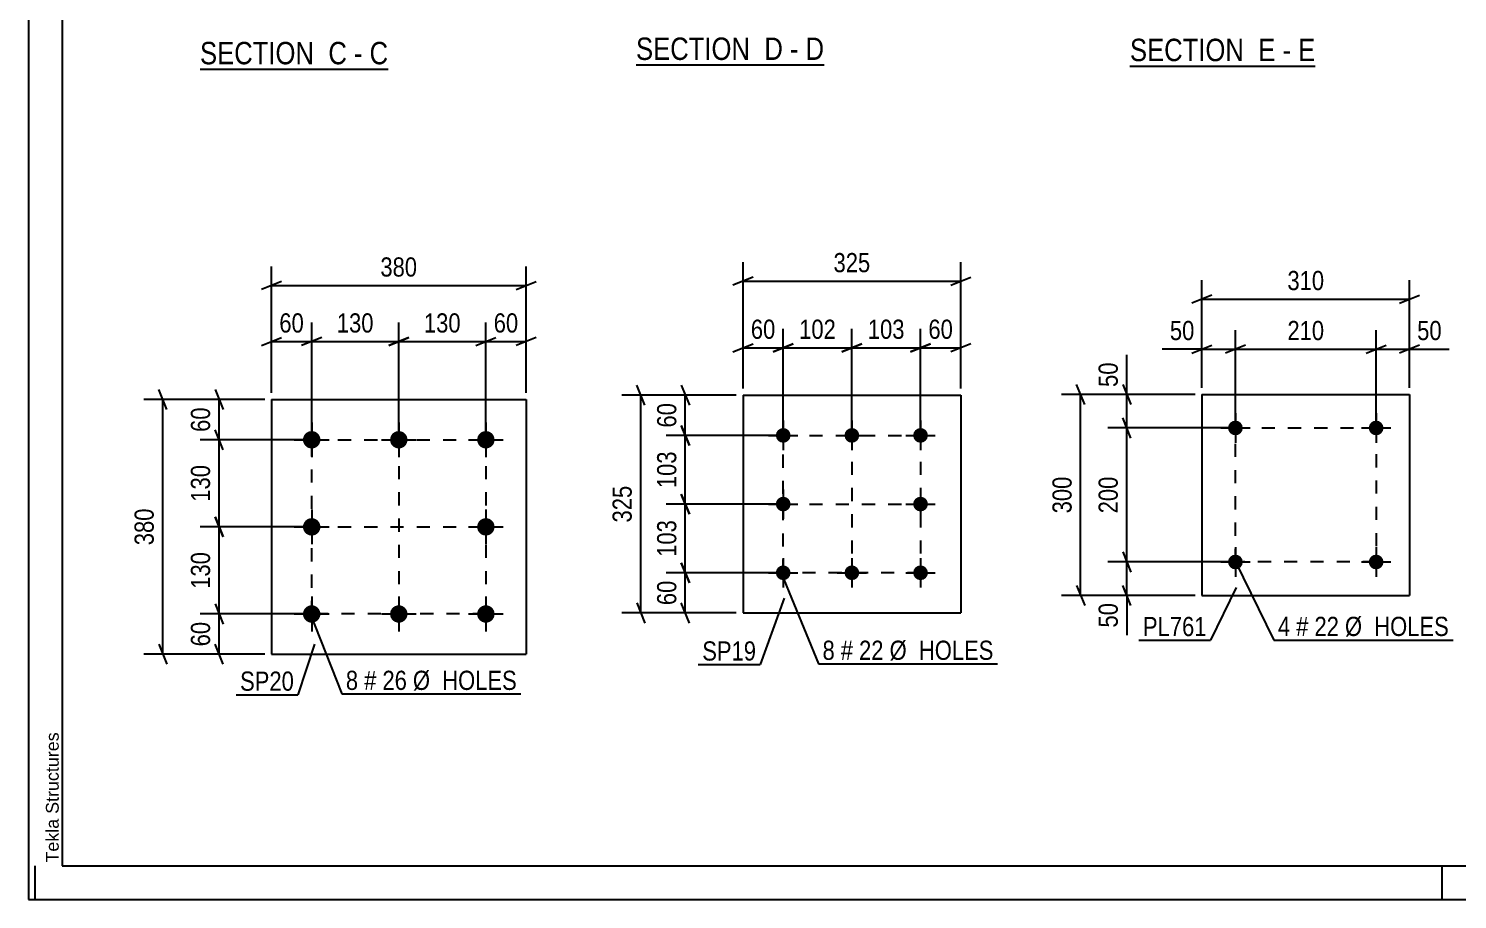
# Model space of a CAD drawing. Header units: millimetres. Extents: x 0 to 841, y 0 to 594.
# Drawn here: x 0 to 213.3, y 0 to 129.9 of the extents above; entities that cross this region are included whole.
import ezdxf

# ---------------------------------------------------------------- set-up
doc = ezdxf.new("R2010")
doc.units = ezdxf.units.MM
doc.linetypes.add('DXK_LINE_DOT2', pattern=[3.9198, 1.9599, -1.9599])
doc.styles.add('Arial', font='ARIAL.TTF', dxfattribs={"height": 0.2})
doc.styles.add('Arial Narrow', font='ARIALN.TTF', dxfattribs={"height": 0.2})

# ---------------------------------------------------------------- blocks, each defined once
blk = doc.blocks.new('Unknown-318886624-1115')
at = {"color": 5, "linetype": 'Continuous'}
for p, q in [((0, 594), (0, 0)), ((5, 589), (5, 5)), ((1, 0), (1, 5)), ((5, 5), (836, 5)), ((211, 0), (211, 5)), ((0, 0), (841, 0))]:
    blk.add_line(p, q, dxfattribs=at)
at = {"color": 174, "linetype": 'Continuous', "style": 'Arial'}
blk.add_text('Tekla Structures', height=1.9102, rotation=90, dxfattribs=at).set_placement((4.5, 5.5))
blk = doc.blocks.new('Unknown-318886624-13 - 5419')
at = {"color": 6, "linetype": 'Continuous'}
blk.add_line((25.59, 123.87), (53.66, 123.87), dxfattribs=at)
at = {"color": 0, "linetype": 'Continuous'}
blk.add_wipeout([(43.7, 124.62), (43.7, 128.12), (25.59, 128.12), (25.59, 124.62)], dxfattribs=at)
at = {"color": 7, "linetype": 'Continuous', "style": 'Arial Narrow'}
blk.add_text('SECTION ', height=3.34, dxfattribs=at).set_placement((25.59, 124.62))
at = {"color": 0, "linetype": 'Continuous'}
blk.add_wipeout([(47.52, 124.62), (47.52, 128.12), (44.75, 128.12), (44.75, 124.62)], dxfattribs=at)
at = {"color": 7, "linetype": 'Continuous', "style": 'Arial Narrow'}
blk.add_text('C', height=3.34, dxfattribs=at).set_placement((44.75, 124.62))
at = {"color": 0, "linetype": 'Continuous'}
blk.add_wipeout([(49.85, 124.62), (49.85, 128.12), (48.57, 128.12), (48.57, 124.62)], dxfattribs=at)
at = {"color": 7, "linetype": 'Continuous', "style": 'Arial Narrow'}
blk.add_text('-', height=3.34, dxfattribs=at).set_placement((48.57, 124.62))
at = {"color": 0, "linetype": 'Continuous'}
blk.add_wipeout([(53.66, 124.62), (53.66, 128.12), (50.9, 128.12), (50.9, 124.62)], dxfattribs=at)
at = {"color": 7, "linetype": 'Continuous', "style": 'Arial Narrow'}
blk.add_text('C', height=3.34, dxfattribs=at).set_placement((50.9, 124.62))
blk = doc.blocks.new('Unknown-318886624-14 - 1232')
at = {"color": 6, "linetype": 'Continuous'}
blk.add_line((164.4, 124.34), (192.04, 124.34), dxfattribs=at)
at = {"color": 0, "linetype": 'Continuous'}
blk.add_wipeout([(182.5, 125.09), (182.5, 128.59), (164.4, 128.59), (164.4, 125.09)], dxfattribs=at)
at = {"color": 7, "linetype": 'Continuous', "style": 'Arial Narrow'}
blk.add_text('SECTION ', height=3.34, dxfattribs=at).set_placement((164.4, 125.09))
at = {"color": 0, "linetype": 'Continuous'}
blk.add_wipeout([(186.11, 125.09), (186.11, 128.59), (183.55, 128.59), (183.55, 125.09)], dxfattribs=at)
at = {"color": 7, "linetype": 'Continuous', "style": 'Arial Narrow'}
blk.add_text('E', height=3.34, dxfattribs=at).set_placement((183.55, 125.09))
at = {"color": 0, "linetype": 'Continuous'}
blk.add_wipeout([(188.44, 125.09), (188.44, 128.59), (187.16, 128.59), (187.16, 125.09)], dxfattribs=at)
at = {"color": 7, "linetype": 'Continuous', "style": 'Arial Narrow'}
blk.add_text('-', height=3.34, dxfattribs=at).set_placement((187.16, 125.09))
at = {"color": 0, "linetype": 'Continuous'}
blk.add_wipeout([(192.04, 125.09), (192.04, 128.59), (189.49, 128.59), (189.49, 125.09)], dxfattribs=at)
at = {"color": 7, "linetype": 'Continuous', "style": 'Arial Narrow'}
blk.add_text('E', height=3.34, dxfattribs=at).set_placement((189.49, 125.09))
blk = doc.blocks.new('Unknown-318886624-16 - 5190')
at = {"color": 6, "linetype": 'Continuous'}
blk.add_line((90.67, 124.52), (118.74, 124.52), dxfattribs=at)
at = {"color": 0, "linetype": 'Continuous'}
blk.add_wipeout([(108.78, 125.27), (108.78, 128.77), (90.67, 128.77), (90.67, 125.27)], dxfattribs=at)
at = {"color": 7, "linetype": 'Continuous', "style": 'Arial Narrow'}
blk.add_text('SECTION ', height=3.34, dxfattribs=at).set_placement((90.67, 125.27))
at = {"color": 0, "linetype": 'Continuous'}
blk.add_wipeout([(112.6, 125.27), (112.6, 128.77), (109.83, 128.77), (109.83, 125.27)], dxfattribs=at)
at = {"color": 7, "linetype": 'Continuous', "style": 'Arial Narrow'}
blk.add_text('D', height=3.34, dxfattribs=at).set_placement((109.83, 125.27))
at = {"color": 0, "linetype": 'Continuous'}
blk.add_wipeout([(114.92, 125.27), (114.92, 128.77), (113.65, 128.77), (113.65, 125.27)], dxfattribs=at)
at = {"color": 7, "linetype": 'Continuous', "style": 'Arial Narrow'}
blk.add_text('-', height=3.34, dxfattribs=at).set_placement((113.65, 125.27))
at = {"color": 0, "linetype": 'Continuous'}
blk.add_wipeout([(118.74, 125.27), (118.74, 128.77), (115.97, 128.77), (115.97, 125.27)], dxfattribs=at)
at = {"color": 7, "linetype": 'Continuous', "style": 'Arial Narrow'}
blk.add_text('D', height=3.34, dxfattribs=at).set_placement((115.97, 125.27))
blk = doc.blocks.new('Bolt-318886624-6369 - 6335')
at = {"linetype": 'Continuous'}
for points in [[(112.64, 70.34, -1), (112.64, 68.14, -1)], [(122.89, 70.34, -1), (122.89, 68.14, -1)], [(133.14, 70.34, -1), (133.14, 68.14, -1)], [(112.64, 60.09, -1), (112.64, 57.89, -1)], [(133.14, 60.09, -1), (133.14, 57.89, -1)], [(112.64, 49.84, -1), (112.64, 47.64, -1)], [(122.89, 49.84, -1), (122.89, 47.64, -1)], [(133.14, 49.84, -1), (133.14, 47.64, -1)]]:
    blk.add_hatch(color=1, dxfattribs=at).paths.add_polyline_path(points)
at = {"color": 1, "linetype": 'Continuous'}
for p, q in [((112.64, 71.44), (112.64, 67.04)), ((122.89, 71.44), (122.89, 67.04)), ((133.14, 71.44), (133.14, 67.04)), ((110.44, 69.24), (114.84, 69.24)), ((120.69, 69.24), (125.09, 69.24)), ((130.94, 69.24), (135.34, 69.24)), ((112.64, 61.19), (112.64, 56.79)), ((133.14, 61.19), (133.14, 56.79)), ((110.44, 58.99), (114.84, 58.99)), ((130.94, 58.99), (135.34, 58.99)), ((112.64, 50.94), (112.64, 46.54)), ((122.89, 50.94), (122.89, 46.54)), ((133.14, 50.94), (133.14, 46.54)), ((110.44, 48.74), (114.84, 48.74)), ((120.69, 48.74), (125.09, 48.74)), ((130.94, 48.74), (135.34, 48.74))]:
    blk.add_line(p, q, dxfattribs=at)
blk = doc.blocks.new('Part-318886624-6374 - 6335')
at = {"color": 2, "linetype": 'Continuous'}
for p, q in [((106.64, 75.24), (106.64, 42.74)), ((106.64, 75.24), (139.14, 75.24)), ((139.14, 75.24), (139.14, 42.74)), ((106.64, 42.74), (139.14, 42.74))]:
    blk.add_line(p, q, dxfattribs=at)
blk = doc.blocks.new('Bolt-318886624-6701 - 6667')
at = {"linetype": 'Continuous'}
for points in [[(42.26, 69.89, -1), (42.26, 67.29, -1)], [(55.26, 69.89, -1), (55.26, 67.29, -1)], [(68.26, 69.89, -1), (68.26, 67.29, -1)], [(42.26, 56.89, -1), (42.26, 54.29, -1)], [(68.26, 56.89, -1), (68.26, 54.29, -1)], [(42.26, 43.89, -1), (42.26, 41.29, -1)], [(55.26, 43.89, -1), (55.26, 41.29, -1)], [(68.26, 43.89, -1), (68.26, 41.29, -1)]]:
    blk.add_hatch(color=1, dxfattribs=at).paths.add_polyline_path(points)
at = {"color": 1, "linetype": 'Continuous'}
for p, q in [((42.26, 71.19), (42.26, 65.99)), ((55.26, 71.19), (55.26, 65.99)), ((68.26, 71.19), (68.26, 65.99)), ((39.66, 68.59), (44.86, 68.59)), ((52.66, 68.59), (57.86, 68.59)), ((65.66, 68.59), (70.86, 68.59)), ((42.26, 58.19), (42.26, 52.99)), ((68.26, 58.19), (68.26, 52.99)), ((39.66, 55.59), (44.86, 55.59)), ((65.66, 55.59), (70.86, 55.59)), ((42.26, 45.19), (42.26, 39.99)), ((55.26, 45.19), (55.26, 39.99)), ((68.26, 45.19), (68.26, 39.99)), ((39.66, 42.59), (44.86, 42.59)), ((52.66, 42.59), (57.86, 42.59)), ((65.66, 42.59), (70.86, 42.59))]:
    blk.add_line(p, q, dxfattribs=at)
blk = doc.blocks.new('Part-318886624-6706 - 6667')
at = {"color": 2, "linetype": 'Continuous'}
for p, q in [((36.26, 74.59), (36.26, 36.59)), ((36.26, 74.59), (74.26, 74.59)), ((74.26, 74.59), (74.26, 36.59)), ((36.26, 36.59), (74.26, 36.59))]:
    blk.add_line(p, q, dxfattribs=at)
blk = doc.blocks.new('Bolt-318886624-6885 - 6851')
at = {"linetype": 'Continuous'}
for points in [[(181.24, 70.35, -1), (179.04, 70.35, -1)], [(202.24, 70.35, -1), (200.04, 70.35, -1)]]:
    blk.add_hatch(color=1, dxfattribs=at).paths.add_polyline_path(points)
at = {"color": 1, "linetype": 'Continuous'}
for p, q in [((180.14, 72.55), (180.14, 68.15)), ((201.14, 72.55), (201.14, 68.15)), ((177.94, 70.35), (182.34, 70.35)), ((198.94, 70.35), (203.34, 70.35))]:
    blk.add_line(p, q, dxfattribs=at)
blk = doc.blocks.new('Bolt-318886624-6890 - 6851')
at = {"linetype": 'Continuous'}
for points in [[(181.24, 50.35, -1), (179.04, 50.35, -1)], [(202.24, 50.35, -1), (200.04, 50.35, -1)]]:
    blk.add_hatch(color=1, dxfattribs=at).paths.add_polyline_path(points)
at = {"color": 1, "linetype": 'Continuous'}
for p, q in [((180.14, 52.55), (180.14, 48.15)), ((201.14, 52.55), (201.14, 48.15)), ((177.94, 50.35), (182.34, 50.35)), ((198.94, 50.35), (203.34, 50.35))]:
    blk.add_line(p, q, dxfattribs=at)
blk = doc.blocks.new('Part-318886624-6895 - 6851')
at = {"color": 2, "linetype": 'Continuous'}
for p, q in [((175.14, 75.35), (175.14, 45.35)), ((175.14, 75.35), (206.14, 75.35)), ((206.14, 75.35), (206.14, 45.35)), ((175.14, 45.35), (206.14, 45.35))]:
    blk.add_line(p, q, dxfattribs=at)
blk = doc.blocks.new('Rectangle-318886624-6465 - 6335')
at = {"color": 1, "linetype": 'DXK_LINE_DOT2'}
blk.add_lwpolyline([(112.64, 69.24), (133.14, 69.24), (133.14, 48.74), (112.64, 48.74), (112.64, 69.24)], close=True, dxfattribs=at)
blk = doc.blocks.new('Rectangle-318886624-6793 - 6667')
at = {"color": 1, "linetype": 'DXK_LINE_DOT2'}
blk.add_lwpolyline([(42.26, 68.59), (68.26, 68.59), (68.26, 42.59), (42.26, 42.59), (42.26, 68.59)], close=True, dxfattribs=at)
blk = doc.blocks.new('Rectangle-318886624-7004 - 6851')
at = {"color": 1, "linetype": 'DXK_LINE_DOT2'}
blk.add_lwpolyline([(180.14, 70.35), (201.14, 70.35), (201.14, 50.35), (180.14, 50.35), (180.14, 70.35)], close=True, dxfattribs=at)
blk = doc.blocks.new('Line-318886624-6458 - 6335')
at = {"color": 1, "linetype": 'DXK_LINE_DOT2'}
blk.add_line((112.64, 58.99), (133.14, 58.99), dxfattribs=at)
blk = doc.blocks.new('Line-318886624-6786 - 6667')
at = {"color": 1, "linetype": 'DXK_LINE_DOT2'}
blk.add_line((42.26, 55.59), (68.26, 55.59), dxfattribs=at)
blk = doc.blocks.new('Line-318886624-6447 - 6335')
at = {"color": 1, "linetype": 'DXK_LINE_DOT2'}
blk.add_line((122.89, 69.24), (122.89, 47.74), dxfattribs=at)
blk = doc.blocks.new('Line-318886624-6779 - 6667')
at = {"color": 1, "linetype": 'DXK_LINE_DOT2'}
blk.add_line((55.26, 68.59), (55.26, 42.59), dxfattribs=at)
blk = doc.blocks.new('StraightDimension-318886624-6376 - 6335')
at = {"color": 7, "linetype": 'Continuous'}
for p, q in [((106.64, 76.24), (106.64, 95.09)), ((139.14, 76.24), (139.14, 95.09)), ((108.14, 92.84), (105.14, 91.64)), ((106.64, 92.24), (139.14, 92.24)), ((137.64, 91.64), (140.64, 92.84))]:
    blk.add_line(p, q, dxfattribs=at)
at = {"color": 0}
blk.add_wipeout([(126.23, 92.99), (126.23, 97.19), (119.55, 97.19), (119.55, 92.99)], dxfattribs=at)
at = {"color": 3, "style": 'Arial Narrow'}
blk.add_text('325', height=2.863, dxfattribs=at).set_placement((120.15, 93.59))
blk = doc.blocks.new('StraightDimension-318886624-6387 - 6335')
at = {"color": 7, "linetype": 'Continuous'}
for p, q in [((106.64, 76.24), (106.64, 85.15)), ((112.64, 70.24), (112.64, 85.15)), ((105.14, 81.7), (108.14, 82.9)), ((106.64, 82.3), (112.64, 82.3)), ((114.14, 82.9), (111.14, 81.7))]:
    blk.add_line(p, q, dxfattribs=at)
at = {"color": 0}
blk.add_wipeout([(112.07, 83.05), (112.07, 87.25), (107.21, 87.25), (107.21, 83.05)], dxfattribs=at)
at = {"color": 3, "style": 'Arial Narrow'}
blk.add_text('60', height=2.863, dxfattribs=at).set_placement((107.81, 83.65))
blk = doc.blocks.new('StraightDimension-318886624-6397 - 6335')
at = {"color": 7, "linetype": 'Continuous'}
for p, q in [((133.14, 70.24), (133.14, 85.15)), ((139.14, 76.24), (139.14, 85.15)), ((131.64, 81.7), (134.64, 82.9)), ((133.14, 82.3), (139.14, 82.3)), ((140.64, 82.9), (137.64, 81.7))]:
    blk.add_line(p, q, dxfattribs=at)
at = {"color": 0}
blk.add_wipeout([(138.57, 83.05), (138.57, 87.25), (133.71, 87.25), (133.71, 83.05)], dxfattribs=at)
at = {"color": 3, "style": 'Arial Narrow'}
blk.add_text('60', height=2.863, dxfattribs=at).set_placement((134.31, 83.65))
blk = doc.blocks.new('StraightDimension-318886624-6412 - 6335')
at = {"color": 7, "linetype": 'Continuous'}
for p, q in [((105.64, 75.24), (88.53, 75.24)), ((91.98, 73.74), (90.78, 76.74)), ((91.38, 42.74), (91.38, 75.24)), ((105.64, 42.74), (88.53, 42.74)), ((90.78, 44.24), (91.98, 41.24))]:
    blk.add_line(p, q, dxfattribs=at)
at = {"color": 0}
blk.add_wipeout([(90.63, 62.33), (86.43, 62.33), (86.43, 55.65), (90.63, 55.65)], dxfattribs=at)
at = {"color": 3, "style": 'Arial Narrow'}
blk.add_text('325', height=2.863, rotation=90.0002, dxfattribs=at).set_placement((90.03, 56.25))
blk = doc.blocks.new('StraightDimension-318886624-6423 - 6335')
at = {"color": 7, "linetype": 'Continuous'}
for p, q in [((97.43, 50.24), (98.63, 47.24)), ((111.64, 48.74), (95.18, 48.74)), ((98.03, 42.74), (98.03, 48.74)), ((105.64, 42.74), (95.18, 42.74)), ((98.63, 41.24), (97.43, 44.24))]:
    blk.add_line(p, q, dxfattribs=at)
at = {"color": 0}
blk.add_wipeout([(97.28, 48.17), (93.08, 48.17), (93.08, 43.31), (97.28, 43.31)], dxfattribs=at)
at = {"color": 3, "style": 'Arial Narrow'}
blk.add_text('60', height=2.863, rotation=90.0002, dxfattribs=at).set_placement((96.68, 43.91))
blk = doc.blocks.new('StraightDimension-318886624-6433 - 6335')
at = {"color": 7, "linetype": 'Continuous'}
for p, q in [((105.64, 75.24), (95.18, 75.24)), ((97.43, 76.74), (98.63, 73.74)), ((98.03, 69.24), (98.03, 75.24)), ((98.63, 67.74), (97.43, 70.74)), ((111.64, 69.24), (95.18, 69.24))]:
    blk.add_line(p, q, dxfattribs=at)
at = {"color": 0}
blk.add_wipeout([(97.28, 74.67), (93.08, 74.67), (93.08, 69.81), (97.28, 69.81)], dxfattribs=at)
at = {"color": 3, "style": 'Arial Narrow'}
blk.add_text('60', height=2.863, rotation=90.0002, dxfattribs=at).set_placement((96.68, 70.41))
blk = doc.blocks.new('StraightDimension-318886624-11871 - 6335')
at = {"color": 7, "linetype": 'Continuous'}
for p, q in [((112.64, 70.24), (112.64, 85.15)), ((122.89, 70.24), (122.89, 85.15)), ((111.14, 81.7), (114.14, 82.9)), ((112.64, 82.3), (122.89, 82.3)), ((124.39, 82.9), (121.39, 81.7))]:
    blk.add_line(p, q, dxfattribs=at)
at = {"color": 0}
blk.add_wipeout([(121.11, 83.05), (121.11, 87.25), (114.42, 87.25), (114.42, 83.05)], dxfattribs=at)
at = {"color": 3, "style": 'Arial Narrow'}
blk.add_text('102', height=2.863, dxfattribs=at).set_placement((115.02, 83.65))
blk = doc.blocks.new('StraightDimension-318886624-11873 - 6335')
at = {"color": 7, "linetype": 'Continuous'}
for p, q in [((122.89, 70.24), (122.89, 85.15)), ((133.14, 70.24), (133.14, 85.15)), ((121.39, 81.7), (124.39, 82.9)), ((122.89, 82.3), (133.14, 82.3)), ((134.64, 82.9), (131.64, 81.7))]:
    blk.add_line(p, q, dxfattribs=at)
at = {"color": 0}
blk.add_wipeout([(131.36, 83.05), (131.36, 87.25), (124.67, 87.25), (124.67, 83.05)], dxfattribs=at)
at = {"color": 3, "style": 'Arial Narrow'}
blk.add_text('103', height=2.863, dxfattribs=at).set_placement((125.27, 83.65))
blk = doc.blocks.new('StraightDimension-318886624-11893 - 6335')
at = {"color": 7, "linetype": 'Continuous'}
for p, q in [((97.43, 60.49), (98.63, 57.49)), ((111.64, 58.99), (95.18, 58.99)), ((98.03, 48.74), (98.03, 58.99)), ((98.63, 47.24), (97.43, 50.24)), ((111.64, 48.74), (95.18, 48.74))]:
    blk.add_line(p, q, dxfattribs=at)
at = {"color": 0}
blk.add_wipeout([(97.28, 57.21), (93.08, 57.21), (93.08, 50.52), (97.28, 50.52)], dxfattribs=at)
at = {"color": 3, "style": 'Arial Narrow'}
blk.add_text('103', height=2.863, rotation=90.0002, dxfattribs=at).set_placement((96.68, 51.12))
blk = doc.blocks.new('StraightDimension-318886624-11895 - 6335')
at = {"color": 7, "linetype": 'Continuous'}
for p, q in [((97.43, 70.74), (98.63, 67.74)), ((111.64, 69.24), (95.18, 69.24)), ((98.03, 58.99), (98.03, 69.24)), ((98.63, 57.49), (97.43, 60.49)), ((111.64, 58.99), (95.18, 58.99))]:
    blk.add_line(p, q, dxfattribs=at)
at = {"color": 0}
blk.add_wipeout([(97.28, 67.46), (93.08, 67.46), (93.08, 60.77), (97.28, 60.77)], dxfattribs=at)
at = {"color": 3, "style": 'Arial Narrow'}
blk.add_text('103', height=2.863, rotation=90.0002, dxfattribs=at).set_placement((96.68, 61.37))
blk = doc.blocks.new('StraightDimension-318886624-12142 - 6667')
at = {"color": 7, "linetype": 'Continuous'}
for p, q in [((55.26, 69.59), (55.26, 86.09)), ((68.26, 69.59), (68.26, 86.09)), ((56.76, 83.84), (53.76, 82.64)), ((55.26, 83.24), (68.26, 83.24)), ((66.76, 82.64), (69.76, 83.84))]:
    blk.add_line(p, q, dxfattribs=at)
at = {"color": 0}
blk.add_wipeout([(65.1, 83.99), (65.1, 88.19), (58.41, 88.19), (58.41, 83.99)], dxfattribs=at)
at = {"color": 3, "style": 'Arial Narrow'}
blk.add_text('130', height=2.863, dxfattribs=at).set_placement((59.01, 84.59))
blk = doc.blocks.new('StraightDimension-318886624-6729 - 6667')
at = {"color": 7, "linetype": 'Continuous'}
for p, q in [((68.26, 69.59), (68.26, 86.09)), ((74.26, 75.59), (74.26, 86.09)), ((66.76, 82.64), (69.76, 83.84)), ((68.26, 83.24), (74.26, 83.24)), ((75.76, 83.84), (72.76, 82.64))]:
    blk.add_line(p, q, dxfattribs=at)
at = {"color": 0}
blk.add_wipeout([(73.68, 83.99), (73.68, 88.19), (68.83, 88.19), (68.83, 83.99)], dxfattribs=at)
at = {"color": 3, "style": 'Arial Narrow'}
blk.add_text('60', height=2.863, dxfattribs=at).set_placement((69.43, 84.59))
blk = doc.blocks.new('StraightDimension-318886624-6765 - 6667')
at = {"color": 7, "linetype": 'Continuous'}
for p, q in [((27.84, 76.09), (29.04, 73.09)), ((35.26, 74.59), (25.59, 74.59)), ((28.44, 68.59), (28.44, 74.59)), ((41.26, 68.59), (25.59, 68.59)), ((29.04, 67.09), (27.84, 70.09))]:
    blk.add_line(p, q, dxfattribs=at)
at = {"color": 0}
blk.add_wipeout([(27.69, 74.02), (23.49, 74.02), (23.49, 69.16), (27.69, 69.16)], dxfattribs=at)
at = {"color": 3, "style": 'Arial Narrow'}
blk.add_text('60', height=2.863, rotation=90.0002, dxfattribs=at).set_placement((27.09, 69.76))
blk = doc.blocks.new('StraightDimension-318886624-6708 - 6667')
at = {"color": 7, "linetype": 'Continuous'}
for p, q in [((36.26, 75.59), (36.26, 94.44)), ((74.26, 75.59), (74.26, 94.44)), ((37.76, 92.19), (34.76, 90.99)), ((72.76, 90.99), (75.76, 92.19)), ((36.26, 91.59), (74.26, 91.59))]:
    blk.add_line(p, q, dxfattribs=at)
at = {"color": 0}
blk.add_wipeout([(58.6, 92.34), (58.6, 96.54), (51.91, 96.54), (51.91, 92.34)], dxfattribs=at)
at = {"color": 3, "style": 'Arial Narrow'}
blk.add_text('380', height=2.863, dxfattribs=at).set_placement((52.51, 92.94))
blk = doc.blocks.new('StraightDimension-318886624-6719 - 6667')
at = {"color": 7, "linetype": 'Continuous'}
for p, q in [((36.26, 75.59), (36.26, 86.09)), ((42.26, 69.59), (42.26, 86.09)), ((34.76, 82.64), (37.76, 83.84)), ((36.26, 83.24), (42.26, 83.24)), ((43.76, 83.84), (40.76, 82.64))]:
    blk.add_line(p, q, dxfattribs=at)
at = {"color": 0}
blk.add_wipeout([(41.68, 83.99), (41.68, 88.19), (36.83, 88.19), (36.83, 83.99)], dxfattribs=at)
at = {"color": 3, "style": 'Arial Narrow'}
blk.add_text('60', height=2.863, dxfattribs=at).set_placement((37.43, 84.59))
blk = doc.blocks.new('StraightDimension-318886624-6744 - 6667')
at = {"color": 7, "linetype": 'Continuous'}
for p, q in [((20.63, 73.09), (19.43, 76.09)), ((35.26, 74.59), (17.18, 74.59)), ((20.03, 36.59), (20.03, 74.59)), ((35.26, 36.59), (17.18, 36.59)), ((19.43, 38.09), (20.63, 35.09))]:
    blk.add_line(p, q, dxfattribs=at)
at = {"color": 0}
blk.add_wipeout([(19.28, 58.93), (15.08, 58.93), (15.08, 52.25), (19.28, 52.25)], dxfattribs=at)
at = {"color": 3, "style": 'Arial Narrow'}
blk.add_text('380', height=2.863, rotation=90.0002, dxfattribs=at).set_placement((18.68, 52.85))
blk = doc.blocks.new('StraightDimension-318886624-6755 - 6667')
at = {"color": 7, "linetype": 'Continuous'}
for p, q in [((27.84, 44.09), (29.04, 41.09)), ((41.26, 42.59), (25.59, 42.59)), ((28.44, 36.59), (28.44, 42.59)), ((35.26, 36.59), (25.59, 36.59)), ((29.04, 35.09), (27.84, 38.09))]:
    blk.add_line(p, q, dxfattribs=at)
at = {"color": 0}
blk.add_wipeout([(27.69, 42.02), (23.49, 42.02), (23.49, 37.16), (27.69, 37.16)], dxfattribs=at)
at = {"color": 3, "style": 'Arial Narrow'}
blk.add_text('60', height=2.863, rotation=90.0002, dxfattribs=at).set_placement((27.09, 37.76))
blk = doc.blocks.new('StraightDimension-318886624-12140 - 6667')
at = {"color": 7, "linetype": 'Continuous'}
for p, q in [((42.26, 69.59), (42.26, 86.09)), ((55.26, 69.59), (55.26, 86.09)), ((43.76, 83.84), (40.76, 82.64)), ((42.26, 83.24), (55.26, 83.24)), ((53.76, 82.64), (56.76, 83.84))]:
    blk.add_line(p, q, dxfattribs=at)
at = {"color": 0}
blk.add_wipeout([(52.1, 83.99), (52.1, 88.19), (45.41, 88.19), (45.41, 83.99)], dxfattribs=at)
at = {"color": 3, "style": 'Arial Narrow'}
blk.add_text('130', height=2.863, dxfattribs=at).set_placement((46.01, 84.59))
blk = doc.blocks.new('StraightDimension-318886624-12162 - 6667')
at = {"color": 7, "linetype": 'Continuous'}
for p, q in [((41.26, 55.59), (25.59, 55.59)), ((29.04, 54.09), (27.84, 57.09)), ((28.44, 42.59), (28.44, 55.59)), ((27.84, 44.09), (29.04, 41.09)), ((41.26, 42.59), (25.59, 42.59))]:
    blk.add_line(p, q, dxfattribs=at)
at = {"color": 0}
blk.add_wipeout([(27.69, 52.43), (23.49, 52.43), (23.49, 45.75), (27.69, 45.75)], dxfattribs=at)
at = {"color": 3, "style": 'Arial Narrow'}
blk.add_text('130', height=2.863, rotation=90.0002, dxfattribs=at).set_placement((27.09, 46.35))
blk = doc.blocks.new('StraightDimension-318886624-12164 - 6667')
at = {"color": 7, "linetype": 'Continuous'}
for p, q in [((41.26, 68.59), (25.59, 68.59)), ((29.04, 67.09), (27.84, 70.09)), ((28.44, 55.59), (28.44, 68.59)), ((41.26, 55.59), (25.59, 55.59)), ((27.84, 57.09), (29.04, 54.09))]:
    blk.add_line(p, q, dxfattribs=at)
at = {"color": 0}
blk.add_wipeout([(27.69, 65.43), (23.49, 65.43), (23.49, 58.75), (27.69, 58.75)], dxfattribs=at)
at = {"color": 3, "style": 'Arial Narrow'}
blk.add_text('130', height=2.863, rotation=90.0002, dxfattribs=at).set_placement((27.09, 59.35))
blk = doc.blocks.new('StraightDimension-318886624-6908 - 6851')
at = {"color": 7, "linetype": 'Continuous'}
for p, q in [((175.14, 76.35), (175.14, 84.96)), ((180.14, 71.35), (180.14, 84.96)), ((173.64, 81.51), (176.64, 82.71)), ((175.14, 82.11), (180.14, 82.11)), ((181.64, 82.71), (178.64, 81.51))]:
    blk.add_line(p, q, dxfattribs=at)
at = {"color": 0}
blk.add_wipeout([(174.62, 82.86), (174.62, 87.06), (169.76, 87.06), (169.76, 82.86)], dxfattribs=at)
at = {"color": 7, "linetype": 'Continuous'}
blk.add_line((175.14, 82.11), (169.23, 82.11), dxfattribs=at)
blk.add_line((175.14, 82.11), (169.23, 82.11), dxfattribs=at)
at = {"color": 3, "style": 'Arial Narrow'}
blk.add_text('50', height=2.863, dxfattribs=at).set_placement((170.36, 83.46))
blk = doc.blocks.new('StraightDimension-318886624-6897 - 6851')
at = {"color": 7, "linetype": 'Continuous'}
for p, q in [((175.14, 76.35), (175.14, 92.42)), ((206.14, 76.35), (206.14, 92.42)), ((176.64, 90.17), (173.64, 88.97)), ((204.64, 88.97), (207.64, 90.17)), ((175.14, 89.57), (206.14, 89.57))]:
    blk.add_line(p, q, dxfattribs=at)
at = {"color": 0}
blk.add_wipeout([(193.98, 90.32), (193.98, 94.52), (187.3, 94.52), (187.3, 90.32)], dxfattribs=at)
at = {"color": 3, "style": 'Arial Narrow'}
blk.add_text('310', height=2.863, dxfattribs=at).set_placement((187.9, 90.92))
blk = doc.blocks.new('StraightDimension-318886624-6921 - 6851')
at = {"color": 7, "linetype": 'Continuous'}
for p, q in [((180.14, 71.35), (180.14, 84.96)), ((201.14, 71.35), (201.14, 84.96)), ((181.64, 82.71), (178.64, 81.51)), ((180.14, 82.11), (201.14, 82.11)), ((199.64, 81.51), (202.64, 82.71))]:
    blk.add_line(p, q, dxfattribs=at)
at = {"color": 0}
blk.add_wipeout([(193.98, 82.86), (193.98, 87.06), (187.3, 87.06), (187.3, 82.86)], dxfattribs=at)
at = {"color": 3, "style": 'Arial Narrow'}
blk.add_text('210', height=2.863, dxfattribs=at).set_placement((187.9, 83.46))
blk = doc.blocks.new('StraightDimension-318886624-6937 - 6851')
at = {"color": 7, "linetype": 'Continuous'}
for p, q in [((201.14, 71.35), (201.14, 84.96)), ((206.14, 76.35), (206.14, 84.96)), ((199.64, 81.51), (202.64, 82.71)), ((201.14, 82.11), (206.14, 82.11)), ((207.64, 82.71), (204.64, 81.51))]:
    blk.add_line(p, q, dxfattribs=at)
at = {"color": 0}
blk.add_wipeout([(211.52, 82.86), (211.52, 87.06), (206.67, 87.06), (206.67, 82.86)], dxfattribs=at)
at = {"color": 7, "linetype": 'Continuous'}
blk.add_line((206.14, 82.11), (212.05, 82.11), dxfattribs=at)
blk.add_line((206.14, 82.11), (212.05, 82.11), dxfattribs=at)
at = {"color": 3, "style": 'Arial Narrow'}
blk.add_text('50', height=2.863, dxfattribs=at).set_placement((207.27, 83.46))
blk = doc.blocks.new('StraightDimension-318886624-6951 - 6851')
at = {"color": 7, "linetype": 'Continuous'}
for p, q in [((157.64, 73.85), (156.44, 76.85)), ((174.14, 75.35), (154.19, 75.35)), ((157.04, 45.35), (157.04, 75.35)), ((174.14, 45.35), (154.19, 45.35)), ((156.44, 46.85), (157.64, 43.85))]:
    blk.add_line(p, q, dxfattribs=at)
at = {"color": 0}
blk.add_wipeout([(156.29, 63.69), (152.09, 63.69), (152.09, 57.01), (156.29, 57.01)], dxfattribs=at)
at = {"color": 3, "style": 'Arial Narrow'}
blk.add_text('300', height=2.863, rotation=90.0002, dxfattribs=at).set_placement((155.69, 57.61))
blk = doc.blocks.new('StraightDimension-318886624-6962 - 6851')
at = {"color": 7, "linetype": 'Continuous'}
for p, q in [((163.33, 51.85), (164.53, 48.85)), ((179.14, 50.35), (161.08, 50.35)), ((163.93, 45.35), (163.93, 50.35)), ((174.14, 45.35), (161.08, 45.35)), ((164.53, 43.85), (163.33, 46.85))]:
    blk.add_line(p, q, dxfattribs=at)
at = {"color": 0}
blk.add_wipeout([(163.18, 44.82), (158.98, 44.82), (158.98, 39.97), (163.18, 39.97)], dxfattribs=at)
at = {"color": 7, "linetype": 'Continuous'}
blk.add_line((163.93, 45.35), (163.93, 39.44), dxfattribs=at)
blk.add_line((163.93, 45.35), (163.93, 39.44), dxfattribs=at)
at = {"color": 3, "style": 'Arial Narrow'}
blk.add_text('50', height=2.863, rotation=90.0002, dxfattribs=at).set_placement((162.58, 40.57))
blk = doc.blocks.new('StraightDimension-318886624-6975 - 6851')
at = {"color": 7, "linetype": 'Continuous'}
for p, q in [((164.53, 68.85), (163.33, 71.85)), ((179.14, 70.35), (161.08, 70.35)), ((163.93, 50.35), (163.93, 70.35)), ((163.33, 51.85), (164.53, 48.85)), ((179.14, 50.35), (161.08, 50.35))]:
    blk.add_line(p, q, dxfattribs=at)
at = {"color": 0}
blk.add_wipeout([(163.18, 63.69), (158.98, 63.69), (158.98, 57.01), (163.18, 57.01)], dxfattribs=at)
at = {"color": 3, "style": 'Arial Narrow'}
blk.add_text('200', height=2.863, rotation=90.0002, dxfattribs=at).set_placement((162.58, 57.61))
blk = doc.blocks.new('StraightDimension-318886624-6991 - 6851')
at = {"color": 7, "linetype": 'Continuous'}
for p, q in [((163.33, 76.85), (164.53, 73.85)), ((174.14, 75.35), (161.08, 75.35)), ((163.93, 70.35), (163.93, 75.35)), ((164.53, 68.85), (163.33, 71.85)), ((179.14, 70.35), (161.08, 70.35))]:
    blk.add_line(p, q, dxfattribs=at)
at = {"color": 0}
blk.add_wipeout([(163.18, 80.73), (158.98, 80.73), (158.98, 75.87), (163.18, 75.87)], dxfattribs=at)
at = {"color": 7, "linetype": 'Continuous'}
blk.add_line((163.93, 75.35), (163.93, 81.26), dxfattribs=at)
blk.add_line((163.93, 75.35), (163.93, 81.26), dxfattribs=at)
at = {"color": 3, "style": 'Arial Narrow'}
blk.add_text('50', height=2.863, rotation=90.0002, dxfattribs=at).set_placement((162.58, 76.47))
blk = doc.blocks.new('Mark-318886624-6365 - 6335')
at = {"color": 0}
blk.add_wipeout([(120.33, 35.75), (120.33, 38.75), (118.51, 38.75), (118.51, 35.75)], dxfattribs=at)
blk.add_wipeout([(120.33, 35.75), (120.33, 38.75), (118.51, 38.75), (118.51, 35.75)], dxfattribs=at)
at = {"color": 7, "linetype": 'Continuous'}
blk.add_line((112.41, 48.59), (117.91, 35.15), dxfattribs=at)
at = {"color": 0}
blk.add_wipeout([(123.06, 35.75), (123.06, 38.75), (121.23, 38.75), (121.23, 35.75)], dxfattribs=at)
blk.add_wipeout([(123.06, 35.75), (123.06, 38.75), (121.23, 38.75), (121.23, 35.75)], dxfattribs=at)
at = {"color": 3, "style": 'Arial Narrow'}
blk.add_text('8', height=2.86, dxfattribs=at).set_placement((118.51, 35.75))
at = {"color": 0}
blk.add_wipeout([(127.62, 35.75), (127.62, 38.75), (123.96, 38.75), (123.96, 35.75)], dxfattribs=at)
blk.add_wipeout([(127.62, 35.75), (127.62, 38.75), (123.96, 38.75), (123.96, 35.75)], dxfattribs=at)
at = {"color": 3, "style": 'Arial Narrow'}
for s, height, p in [('#', 2.86, (121.23, 35.75)), ('22', 2.863, (123.96, 35.75))]:
    blk.add_text(s, height=height, dxfattribs=at).set_placement(p)
at = {"color": 0}
blk.add_wipeout([(144.05, 35.75), (144.05, 38.75), (128.52, 38.75), (128.52, 35.75)], dxfattribs=at)
blk.add_wipeout([(144.05, 35.75), (144.05, 38.75), (128.52, 38.75), (128.52, 35.75)], dxfattribs=at)
at = {"color": 7, "linetype": 'Continuous'}
blk.add_line((117.91, 35.15), (144.65, 35.15), dxfattribs=at)
at = {"color": 3, "style": 'Arial Narrow'}
blk.add_text('Ø  HOLES', height=2.863, dxfattribs=at).set_placement((128.52, 35.75))
blk = doc.blocks.new('Mark-318886624-6370 - 6335')
at = {"color": 0}
blk.add_wipeout([(108.6, 35.64), (108.6, 38.64), (100.56, 38.64), (100.56, 35.64)], dxfattribs=at)
blk.add_wipeout([(108.6, 35.64), (108.6, 38.64), (100.56, 38.64), (100.56, 35.64)], dxfattribs=at)
at = {"color": 30, "linetype": 'Continuous'}
for p in [(112.76, 44.96), (99.96, 35.04)]:
    blk.add_line(p, (109.2, 35.04), dxfattribs=at)
at = {"color": 3, "style": 'Arial Narrow'}
blk.add_text('SP19', height=2.863, dxfattribs=at).set_placement((100.56, 35.64))
blk = doc.blocks.new('Mark-318886624-6697 - 6667')
at = {"color": 0}
blk.add_wipeout([(49.19, 31.26), (49.19, 34.26), (47.36, 34.26), (47.36, 31.26)], dxfattribs=at)
blk.add_wipeout([(49.19, 31.26), (49.19, 34.26), (47.36, 34.26), (47.36, 31.26)], dxfattribs=at)
at = {"color": 7, "linetype": 'Continuous'}
blk.add_line((41.96, 42.77), (46.76, 30.66), dxfattribs=at)
at = {"color": 0}
blk.add_wipeout([(51.92, 31.26), (51.92, 34.26), (50.09, 34.26), (50.09, 31.26)], dxfattribs=at)
blk.add_wipeout([(51.92, 31.26), (51.92, 34.26), (50.09, 34.26), (50.09, 31.26)], dxfattribs=at)
at = {"color": 3, "style": 'Arial Narrow'}
blk.add_text('8', height=2.86, dxfattribs=at).set_placement((47.36, 31.26))
at = {"color": 0}
blk.add_wipeout([(56.47, 31.26), (56.47, 34.26), (52.82, 34.26), (52.82, 31.26)], dxfattribs=at)
blk.add_wipeout([(56.47, 31.26), (56.47, 34.26), (52.82, 34.26), (52.82, 31.26)], dxfattribs=at)
at = {"color": 3, "style": 'Arial Narrow'}
blk.add_text('#', height=2.86, dxfattribs=at).set_placement((50.09, 31.26))
at = {"color": 0}
blk.add_wipeout([(72.9, 31.26), (72.9, 34.26), (57.37, 34.26), (57.37, 31.26)], dxfattribs=at)
blk.add_wipeout([(72.9, 31.26), (72.9, 34.26), (57.37, 34.26), (57.37, 31.26)], dxfattribs=at)
at = {"color": 7, "linetype": 'Continuous'}
blk.add_line((46.76, 30.66), (73.5, 30.66), dxfattribs=at)
at = {"color": 3, "style": 'Arial Narrow'}
for s, p in [('26', (52.82, 31.26)), ('Ø  HOLES', (57.37, 31.26))]:
    blk.add_text(s, height=2.863, dxfattribs=at).set_placement(p)
blk = doc.blocks.new('Mark-318886624-6702 - 6667')
at = {"color": 0}
blk.add_wipeout([(39.61, 31.14), (39.61, 34.14), (31.57, 34.14), (31.57, 31.14)], dxfattribs=at)
blk.add_wipeout([(39.61, 31.14), (39.61, 34.14), (31.57, 34.14), (31.57, 31.14)], dxfattribs=at)
at = {"color": 30, "linetype": 'Continuous'}
for p in [(42.69, 38.11), (30.97, 30.54)]:
    blk.add_line(p, (40.21, 30.54), dxfattribs=at)
at = {"color": 3, "style": 'Arial Narrow'}
blk.add_text('SP20', height=2.863, dxfattribs=at).set_placement((31.57, 31.14))
blk = doc.blocks.new('Mark-318886624-6891 - 6851')
at = {"color": 0}
blk.add_wipeout([(175.84, 39.29), (175.84, 42.29), (166.34, 42.29), (166.34, 39.29)], dxfattribs=at)
blk.add_wipeout([(175.84, 39.29), (175.84, 42.29), (166.34, 42.29), (166.34, 39.29)], dxfattribs=at)
at = {"color": 30, "linetype": 'Continuous'}
for p in [(180.24, 46.53), (165.74, 38.69)]:
    blk.add_line(p, (176.44, 38.69), dxfattribs=at)
at = {"color": 3, "style": 'Arial Narrow'}
blk.add_text('PL761', height=2.863, dxfattribs=at).set_placement((166.34, 39.29))
blk = doc.blocks.new('MarkSet-318886624-7051 - 6851')
at = {"color": 0}
blk.add_wipeout([(188.31, 39.31), (188.31, 42.31), (186.48, 42.31), (186.48, 39.31)], dxfattribs=at)
blk.add_wipeout([(188.31, 39.31), (188.31, 42.31), (186.48, 42.31), (186.48, 39.31)], dxfattribs=at)
at = {"color": 7, "linetype": 'Continuous'}
blk.add_line((180.14, 50.35), (185.88, 38.71), dxfattribs=at)
at = {"color": 0}
blk.add_wipeout([(191.04, 39.31), (191.04, 42.31), (189.21, 42.31), (189.21, 39.31)], dxfattribs=at)
blk.add_wipeout([(191.04, 39.31), (191.04, 42.31), (189.21, 42.31), (189.21, 39.31)], dxfattribs=at)
at = {"color": 3, "style": 'Arial Narrow'}
blk.add_text('4', height=2.86, dxfattribs=at).set_placement((186.48, 39.31))
at = {"color": 0}
blk.add_wipeout([(195.59, 39.31), (195.59, 42.31), (191.94, 42.31), (191.94, 39.31)], dxfattribs=at)
blk.add_wipeout([(195.59, 39.31), (195.59, 42.31), (191.94, 42.31), (191.94, 39.31)], dxfattribs=at)
at = {"color": 3, "style": 'Arial Narrow'}
for s, height, p in [('#', 2.86, (189.21, 39.31)), ('22', 2.863, (191.94, 39.31))]:
    blk.add_text(s, height=height, dxfattribs=at).set_placement(p)
at = {"color": 0}
blk.add_wipeout([(212.02, 39.31), (212.02, 42.31), (196.49, 42.31), (196.49, 39.31)], dxfattribs=at)
blk.add_wipeout([(212.02, 39.31), (212.02, 42.31), (196.49, 42.31), (196.49, 39.31)], dxfattribs=at)
at = {"color": 7, "linetype": 'Continuous'}
blk.add_line((185.88, 38.71), (212.62, 38.71), dxfattribs=at)
at = {"color": 3, "style": 'Arial Narrow'}
blk.add_text('Ø  HOLES', height=2.863, dxfattribs=at).set_placement((196.49, 39.31))

msp = doc.modelspace()

# ---------------------------------------------------------------- block references
for name in ['Unknown-318886624-1115', 'Part-318886624-6374 - 6335', 'Part-318886624-6895 - 6851', 'Part-318886624-6706 - 6667', 'Bolt-318886624-6885 - 6851', 'Bolt-318886624-6701 - 6667', 'Bolt-318886624-6369 - 6335', 'Rectangle-318886624-6793 - 6667', 'Line-318886624-6779 - 6667', 'Rectangle-318886624-6465 - 6335', 'Line-318886624-6447 - 6335', 'Rectangle-318886624-7004 - 6851', 'Line-318886624-6458 - 6335', 'Line-318886624-6786 - 6667', 'Bolt-318886624-6890 - 6851']:
    msp.add_blockref(name, (0, 0))

# ---------------------------------------------------------------- next in the draw order: block references
for name in ['Unknown-318886624-13 - 5419', 'Unknown-318886624-16 - 5190', 'Unknown-318886624-14 - 1232', 'StraightDimension-318886624-6376 - 6335', 'StraightDimension-318886624-12142 - 6667', 'StraightDimension-318886624-6908 - 6851', 'StraightDimension-318886624-6765 - 6667']:
    msp.add_blockref(name, (0, 0))

# ---------------------------------------------------------------- next in the draw order: block references
for name in ['StraightDimension-318886624-6897 - 6851', 'StraightDimension-318886624-6729 - 6667', 'StraightDimension-318886624-6387 - 6335', 'StraightDimension-318886624-6397 - 6335']:
    msp.add_blockref(name, (0, 0))

# ---------------------------------------------------------------- next in the draw order: block references
for name in ['StraightDimension-318886624-6708 - 6667', 'StraightDimension-318886624-6921 - 6851', 'StraightDimension-318886624-6951 - 6851', 'StraightDimension-318886624-6412 - 6335']:
    msp.add_blockref(name, (0, 0))

# ---------------------------------------------------------------- next in the draw order: block references
for name in ['StraightDimension-318886624-6719 - 6667', 'StraightDimension-318886624-6937 - 6851', 'StraightDimension-318886624-6433 - 6335', 'StraightDimension-318886624-6962 - 6851', 'StraightDimension-318886624-6423 - 6335']:
    msp.add_blockref(name, (0, 0))

# ---------------------------------------------------------------- next in the draw order: block references
for name in ['StraightDimension-318886624-12140 - 6667', 'StraightDimension-318886624-11871 - 6335', 'StraightDimension-318886624-6744 - 6667', 'StraightDimension-318886624-6975 - 6851', 'StraightDimension-318886624-11893 - 6335', 'Mark-318886624-6891 - 6851']:
    msp.add_blockref(name, (0, 0))

# ---------------------------------------------------------------- next in the draw order: block references
for name in ['StraightDimension-318886624-11873 - 6335', 'StraightDimension-318886624-6991 - 6851', 'StraightDimension-318886624-11895 - 6335', 'MarkSet-318886624-7051 - 6851', 'Mark-318886624-6365 - 6335', 'StraightDimension-318886624-6755 - 6667']:
    msp.add_blockref(name, (0, 0))

# ---------------------------------------------------------------- next in the draw order: block references
for name in ['StraightDimension-318886624-12162 - 6667', 'Mark-318886624-6370 - 6335']:
    msp.add_blockref(name, (0, 0))

# ---------------------------------------------------------------- next in the draw order: block references
for name in ['StraightDimension-318886624-12164 - 6667', 'Mark-318886624-6697 - 6667']:
    msp.add_blockref(name, (0, 0))

# ---------------------------------------------------------------- next in the draw order: block references
msp.add_blockref('Mark-318886624-6702 - 6667', (0, 0))

doc.saveas('drawing.dxf')
